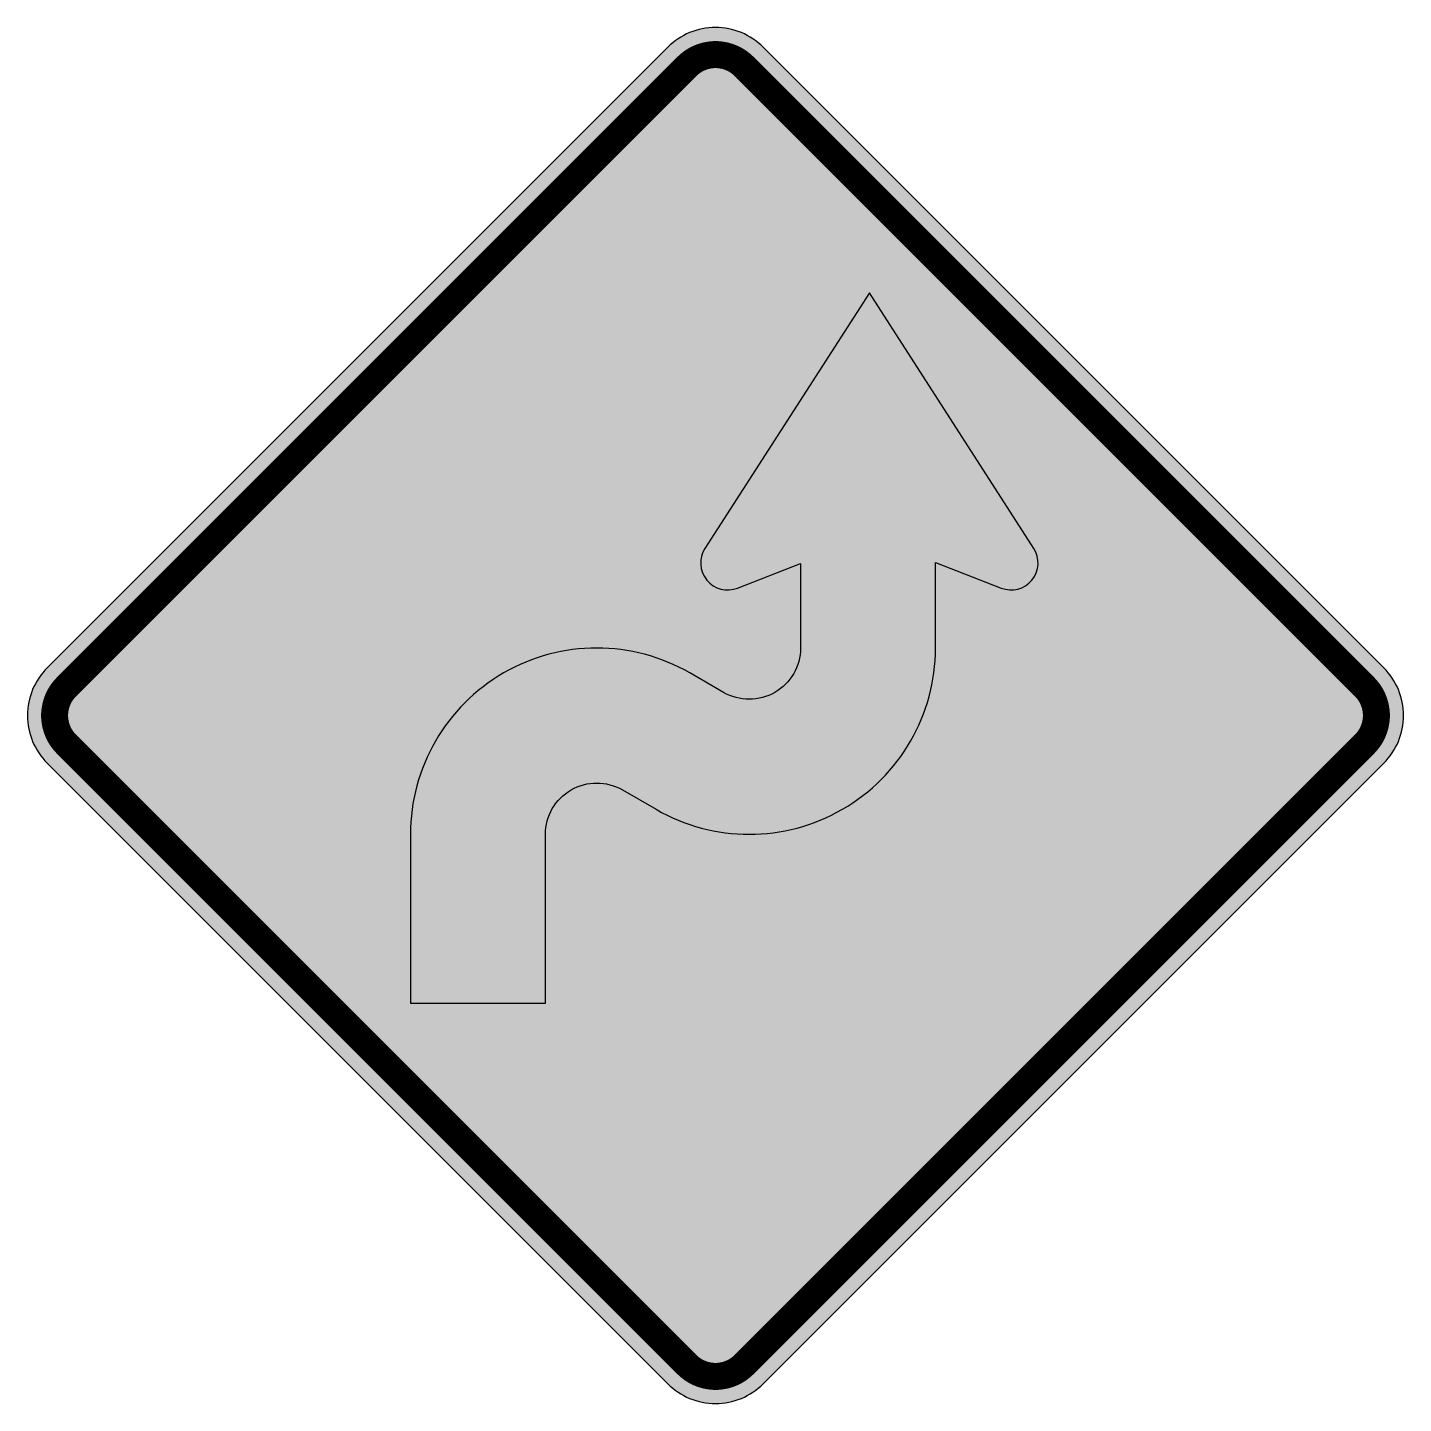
# Model space of a CAD drawing. Header units: millimetres. Extents: x -510 to 510, y -510 to 510.
import ezdxf

# ---------------------------------------------------------------- set-up
doc = ezdxf.new("R2010")
doc.units = ezdxf.units.MM
doc.header["$LTSCALE"] = 10
doc.header["$MEASUREMENT"] = 0
doc.layers.get('0').update_dxf_attribs({"linetype": 'CONTINUOUS'})

msp = doc.modelspace()

# ---------------------------------------------------------------- hatches: boundary and pattern name
h = msp.add_hatch(color=50)
h.dxf.hatch_style = 1
edge = h.paths.add_edge_path()
edge.add_line((35.4, -495), (495, -35.4))
edge.add_arc((459.6, 0), 50, 315, 405)
edge.add_line((495, 35.4), (35.4, 495))
edge.add_arc((0, 459.6), 50, 45, 135)
edge.add_line((-35.4, 495), (-495, 35.4))
edge.add_arc((-459.6, 0), 50, 135, 225)
edge.add_line((-495, -35.4), (-35.4, -495))
edge.add_arc((0, -459.6), 50, 225, 315)
h = msp.add_hatch(color=7)
h.dxf.hatch_style = 1
edge = h.paths.add_edge_path()
edge.add_line((114, 313), (-7.8, 123.8))
edge.add_arc((9, 113), 20, 147.2209, 291.3237)
edge.add_line((16.3, 94.4), (63, 112.6))
edge.add_line((63, 112.6), (63, 50))
edge.add_arc((25, 50), 38, -119.9772, 0, ccw=False)
edge.add_line((6, 17.1), (-19, 31.5))
edge.add_arc((-88, -88), 138, 60.0228, 180)
edge.add_line((-226, -88), (-226, -213))
edge.add_line((-226, -213), (-126, -213))
edge.add_line((-126, -213), (-126, -88))
edge.add_arc((-88, -88), 38, 60.0228, 180, ccw=False)
edge.add_line((-69, -55.1), (-44, -69.5))
edge.add_arc((25, 50), 138, 240.0228, 360)
edge.add_line((163, 50), (163, 113.4))
edge.add_line((163, 113.4), (211.7, 94.4))
edge.add_arc((219, 113), 20, 248.6763, 392.7791)
edge.add_line((235.8, 123.8), (114, 313))

# ---------------------------------------------------------------- linework, layer by layer
at = {"color": 50, "flags": 128}
msp.add_lwpolyline([(35.4, -495), (495, -35.4, 0.414214), (495, 35.4), (35.4, 495, 0.414214), (-35.4, 495), (-495, 35.4, 0.414214), (-495, -35.4), (-35.4, -495, 0.414214)], format="xyb", close=True, dxfattribs=at)
at = {"const_width": 20, "flags": 128}
msp.add_lwpolyline([(21.2, -480.8), (480.8, -21.2, 0.414214), (480.8, 21.2), (21.2, 480.8, 0.414214), (-21.2, 480.8), (-480.8, 21.2, 0.414214), (-480.8, -21.2), (-21.2, -480.8, 0.414214), (21.2, -480.8, 0.414214)], format="xyb", dxfattribs=at)
msp.add_lwpolyline([(114, 313), (-7.8, 123.8, 0.727228), (16.3, 94.4), (63, 112.6), (63, 50, -0.577218), (6, 17.1), (-19, 31.5, 0.577218), (-226, -88), (-226, -213), (-126, -213), (-126, -88, -0.577218), (-69, -55.1), (-44, -69.5, 0.577218), (163, 50), (163, 113.4), (211.7, 94.4, 0.727228), (235.8, 123.8)], format="xyb", close=True)

doc.saveas('drawing.dxf')
